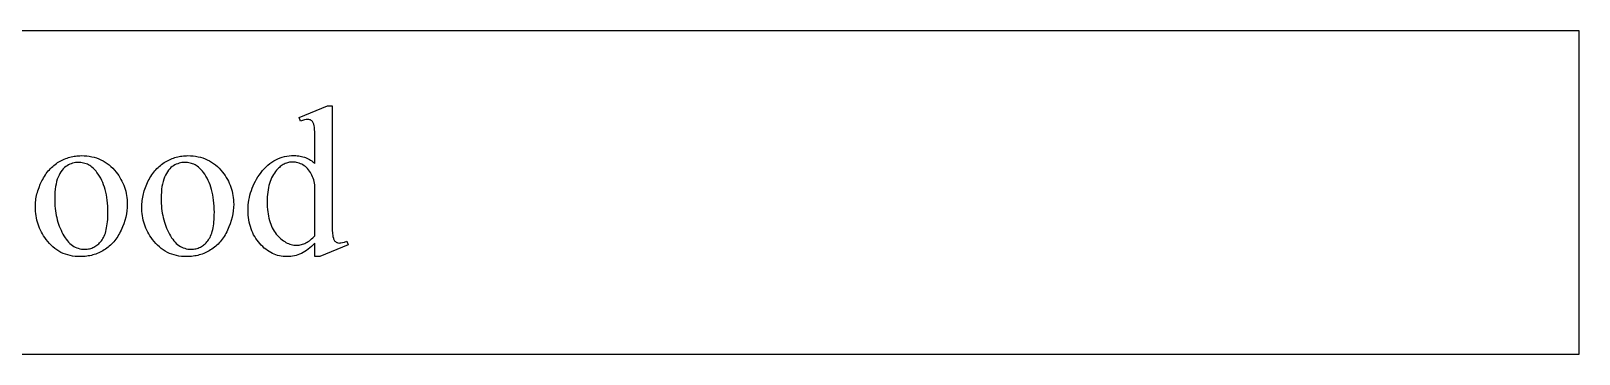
# Model space of a CAD drawing. Extents: x -4 to 204, y -54 to 64.
# Drawn here: x 59.9 to 69.49, y 50 to 52 of the extents above; entities that cross this region are included whole.
import ezdxf

# ---------------------------------------------------------------- set-up
doc = ezdxf.new("R2010")
doc.units = 0
doc.header["$MEASUREMENT"] = 0
doc.layers.add('LAYER_1', color=3, linetype='CONTINUOUS')

msp = doc.modelspace()

# ---------------------------------------------------------------- linework, layer by layer
at = {"layer": 'LAYER_1'}
for points in [[(51.17798, 50.00184), (69.49048, 50.00184), (69.49048, 52.00184), (51.17798, 52.00184)], [(61.66144, 50.68915), (61.65069, 50.67828), (61.63999, 50.66821), (61.62936, 50.65893), (61.61879, 50.65044), (61.60828, 50.64275), (61.59783, 50.63586), (61.58744, 50.62976), (61.5771, 50.62445), (61.5667, 50.61985), (61.5561, 50.61586), (61.5453, 50.61249), (61.53429, 50.60972), (61.52309, 50.60758), (61.51168, 50.60604), (61.50007, 50.60512), (61.48826, 50.60482), (61.47629, 50.60513), (61.4645, 50.60608), (61.45291, 50.60766), (61.44151, 50.60987), (61.4303, 50.61271), (61.41928, 50.61618), (61.40845, 50.62028), (61.39781, 50.62501), (61.38737, 50.63038), (61.37711, 50.63638), (61.36705, 50.643), (61.35717, 50.65026), (61.34749, 50.65815), (61.338, 50.66667), (61.3287, 50.67583), (61.31959, 50.68561), (61.31086, 50.69589), (61.30269, 50.70653), (61.29509, 50.71753), (61.28805, 50.72888), (61.28157, 50.7406), (61.27566, 50.75268), (61.2703, 50.76512), (61.26552, 50.77791), (61.26129, 50.79107), (61.25763, 50.80458), (61.25453, 50.81846), (61.252, 50.83269), (61.25003, 50.84729), (61.24862, 50.86224), (61.24777, 50.87755), (61.24749, 50.89323), (61.2478, 50.909), (61.24874, 50.9246), (61.2503, 50.94003), (61.25248, 50.95529), (61.25529, 50.97039), (61.25872, 50.98531), (61.26277, 51.00007), (61.26745, 51.01466), (61.27275, 51.02908), (61.27867, 51.04333), (61.28522, 51.05742), (61.29239, 51.07133), (61.30019, 51.08508), (61.30861, 51.09866), (61.31765, 51.11207), (61.32732, 51.12531), (61.33748, 51.13806), (61.34799, 51.14998), (61.35886, 51.16108), (61.37009, 51.17136), (61.38168, 51.18082), (61.39362, 51.18945), (61.40592, 51.19726), (61.41857, 51.20425), (61.43159, 51.21042), (61.44496, 51.21577), (61.45869, 51.22029), (61.47277, 51.22399), (61.48721, 51.22687), (61.50201, 51.22892), (61.51717, 51.23016), (61.53268, 51.23057), (61.54232, 51.23037), (61.55174, 51.22979), (61.56094, 51.22882), (61.56994, 51.22747), (61.57873, 51.22573), (61.5873, 51.2236), (61.59567, 51.22108), (61.60382, 51.21817), (61.61176, 51.21488), (61.61949, 51.2112), (61.62701, 51.20714), (61.63432, 51.20268), (61.64142, 51.19784), (61.6483, 51.19261), (61.65498, 51.187), (61.66144, 51.181), (61.66144, 51.28979), (61.66114, 51.33546), (61.66023, 51.37139), (61.65872, 51.39759), (61.65774, 51.40703), (61.65661, 51.41404), (61.65386, 51.42471), (61.65222, 51.42934), (61.65041, 51.43352), (61.64844, 51.43723), (61.64629, 51.44048), (61.64397, 51.44326), (61.64148, 51.44559), (61.63883, 51.44755), (61.63601, 51.44925), (61.63303, 51.45069), (61.62989, 51.45187), (61.62313, 51.45343), (61.61573, 51.45396), (61.60668, 51.45331), (61.59626, 51.45138), (61.58447, 51.44816), (61.57131, 51.44366), (61.56294, 51.46619), (61.73869, 51.53829), (61.76766, 51.53829), (61.76766, 50.85653), (61.76796, 50.80976), (61.76887, 50.77308), (61.77038, 50.74651), (61.77136, 50.73701), (61.77249, 50.73003), (61.77527, 50.71947), (61.77693, 50.71484), (61.77877, 50.71064), (61.78079, 50.70687), (61.78299, 50.70354), (61.78538, 50.70063), (61.78794, 50.69816), (61.79347, 50.69422), (61.79641, 50.69267), (61.79945, 50.6914), (61.8026, 50.69042), (61.80587, 50.68971), (61.81273, 50.68915), (61.81725, 50.68932), (61.82214, 50.68983), (61.83301, 50.69189), (61.84532, 50.69531), (61.85908, 50.7001), (61.86616, 50.67756), (61.69105, 50.60482), (61.66144, 50.60482)], [(60.21487, 51.22992), (60.2314, 51.22953), (60.24752, 51.22833), (60.26323, 51.22635), (60.27853, 51.22357), (60.29341, 51.21999), (60.30788, 51.21562), (60.32194, 51.21045), (60.33558, 51.20449), (60.34881, 51.19774), (60.36163, 51.19019), (60.37404, 51.18185), (60.38604, 51.17271), (60.39762, 51.16277), (60.40879, 51.15205), (60.41955, 51.14052), (60.42989, 51.12821), (60.43824, 51.11724), (60.44604, 51.10608), (60.4533, 51.09471), (60.46003, 51.08314), (60.46622, 51.07137), (60.47187, 51.0594), (60.47698, 51.04723), (60.48156, 51.03486), (60.48559, 51.02229), (60.48909, 51.00951), (60.49205, 50.99653), (60.49447, 50.98336), (60.49636, 50.96998), (60.4977, 50.9564), (60.49851, 50.94262), (60.49878, 50.92864), (60.49819, 50.90881), (60.4964, 50.88892), (60.49344, 50.86898), (60.48928, 50.84897), (60.48394, 50.8289), (60.47741, 50.80877), (60.4697, 50.78858), (60.4608, 50.76834), (60.45594, 50.75835), (60.45085, 50.74868), (60.44555, 50.73932), (60.44001, 50.73027), (60.43426, 50.72154), (60.42828, 50.71311), (60.42208, 50.705), (60.41565, 50.6972), (60.409, 50.68971), (60.40213, 50.68253), (60.39503, 50.67567), (60.38771, 50.66911), (60.38016, 50.66287), (60.37239, 50.65694), (60.3644, 50.65132), (60.35618, 50.64602), (60.34779, 50.64103), (60.33929, 50.63636), (60.33066, 50.63202), (60.32192, 50.62799), (60.31306, 50.62429), (60.30408, 50.62091), (60.29498, 50.61785), (60.28577, 50.61512), (60.27644, 50.6127), (60.26698, 50.61061), (60.25741, 50.60884), (60.24773, 50.60739), (60.23792, 50.60626), (60.22799, 50.60546), (60.21795, 50.60498), (60.20779, 50.60482), (60.19135, 50.60523), (60.17533, 50.60648), (60.15974, 50.60855), (60.14458, 50.61146), (60.12985, 50.61519), (60.11554, 50.61975), (60.10166, 50.62515), (60.08821, 50.63137), (60.07519, 50.63843), (60.06259, 50.64631), (60.05042, 50.65502), (60.03868, 50.66457), (60.02737, 50.67494), (60.01648, 50.68614), (60.00602, 50.69818), (59.99599, 50.71104), (59.98796, 50.72231), (59.98045, 50.73375), (59.97345, 50.74537), (59.96698, 50.75715), (59.96102, 50.7691), (59.95558, 50.78123), (59.95066, 50.79353), (59.94626, 50.806), (59.94237, 50.81864), (59.939, 50.83145), (59.93616, 50.84443), (59.93382, 50.85758), (59.93201, 50.8709), (59.93072, 50.8844), (59.92994, 50.89806), (59.92968, 50.9119), (59.92984, 50.92203), (59.93031, 50.93216), (59.93109, 50.94228), (59.93219, 50.9524), (59.93361, 50.9625), (59.93534, 50.9726), (59.93738, 50.98269), (59.93974, 50.99277), (59.94241, 51.00285), (59.9454, 51.01292), (59.95231, 51.03303), (59.96049, 51.05311), (59.96992, 51.07316), (59.97504, 51.08302), (59.98037, 51.09255), (59.9859, 51.10175), (59.99162, 51.11062), (59.99755, 51.11917), (60.00367, 51.12739), (60.00999, 51.13529), (60.01651, 51.14285), (60.02323, 51.15009), (60.03014, 51.15701), (60.03726, 51.16359), (60.04457, 51.16985), (60.05209, 51.17578), (60.0598, 51.18139), (60.06771, 51.18667), (60.07582, 51.19162), (60.09235, 51.2006), (60.10913, 51.20838), (60.11761, 51.21182), (60.12615, 51.21496), (60.13475, 51.2178), (60.14341, 51.22035), (60.15213, 51.22259), (60.16092, 51.22454), (60.16976, 51.22618), (60.17866, 51.22753), (60.18762, 51.22858), (60.19665, 51.22932), (60.20573, 51.22977)], [(60.8741, 51.22992), (60.89063, 51.22953), (60.90675, 51.22833), (60.92246, 51.22635), (60.93775, 51.22357), (60.95264, 51.21999), (60.96711, 51.21562), (60.98116, 51.21045), (60.99481, 51.20449), (61.00804, 51.19774), (61.02086, 51.19019), (61.03327, 51.18185), (61.04526, 51.17271), (61.05685, 51.16277), (61.06802, 51.15205), (61.07878, 51.14052), (61.08912, 51.12821), (61.09746, 51.11724), (61.10527, 51.10608), (61.11253, 51.09471), (61.11926, 51.08314), (61.12545, 51.07137), (61.1311, 51.0594), (61.13621, 51.04723), (61.14079, 51.03486), (61.14482, 51.02229), (61.14832, 51.00951), (61.15128, 50.99653), (61.1537, 50.98336), (61.15558, 50.96998), (61.15693, 50.9564), (61.15774, 50.94262), (61.15801, 50.92864), (61.15741, 50.90881), (61.15563, 50.88892), (61.15266, 50.86898), (61.14851, 50.84897), (61.14317, 50.8289), (61.13664, 50.80877), (61.12893, 50.78858), (61.12002, 50.76834), (61.11516, 50.75835), (61.11008, 50.74868), (61.10477, 50.73932), (61.09924, 50.73027), (61.09349, 50.72154), (61.08751, 50.71311), (61.0813, 50.705), (61.07488, 50.6972), (61.06823, 50.68971), (61.06135, 50.68253), (61.05426, 50.67567), (61.04693, 50.66911), (61.03939, 50.66287), (61.03162, 50.65694), (61.02363, 50.65132), (61.01541, 50.64602), (61.00702, 50.64103), (60.99852, 50.63636), (60.98989, 50.63202), (60.98115, 50.62799), (60.97229, 50.62429), (60.96331, 50.62091), (60.95421, 50.61785), (60.945, 50.61512), (60.93566, 50.6127), (60.92621, 50.61061), (60.91664, 50.60884), (60.90695, 50.60739), (60.89715, 50.60626), (60.88722, 50.60546), (60.87718, 50.60498), (60.86702, 50.60482), (60.85057, 50.60523), (60.83456, 50.60648), (60.81897, 50.60855), (60.80381, 50.61146), (60.78907, 50.61519), (60.77477, 50.61975), (60.76089, 50.62515), (60.74744, 50.63137), (60.73441, 50.63843), (60.72182, 50.64631), (60.70965, 50.65502), (60.69791, 50.66457), (60.68659, 50.67494), (60.67571, 50.68614), (60.66525, 50.69818), (60.65522, 50.71104), (60.64719, 50.72231), (60.63968, 50.73375), (60.63268, 50.74537), (60.62621, 50.75715), (60.62025, 50.7691), (60.61481, 50.78123), (60.60989, 50.79353), (60.60548, 50.806), (60.6016, 50.81864), (60.59823, 50.83145), (60.59538, 50.84443), (60.59305, 50.85758), (60.59124, 50.8709), (60.58994, 50.8844), (60.58917, 50.89806), (60.58891, 50.9119), (60.58906, 50.92203), (60.58954, 50.93216), (60.59032, 50.94228), (60.59142, 50.9524), (60.59284, 50.9625), (60.59457, 50.9726), (60.59661, 50.98269), (60.59897, 50.99277), (60.60164, 51.00285), (60.60462, 51.01292), (60.61154, 51.03303), (60.61971, 51.05311), (60.62914, 51.07316), (60.63427, 51.08302), (60.6396, 51.09255), (60.64513, 51.10175), (60.65085, 51.11062), (60.65677, 51.11917), (60.6629, 51.12739), (60.66922, 51.13529), (60.67574, 51.14285), (60.68245, 51.15009), (60.68937, 51.15701), (60.69649, 51.16359), (60.7038, 51.16985), (60.71131, 51.17578), (60.71903, 51.18139), (60.72694, 51.18667), (60.73504, 51.19162), (60.75158, 51.2006), (60.76836, 51.20838), (60.77684, 51.21182), (60.78538, 51.21496), (60.79398, 51.2178), (60.80264, 51.22035), (60.81136, 51.22259), (60.82014, 51.22454), (60.82899, 51.22618), (60.83789, 51.22753), (60.84685, 51.22858), (60.85587, 51.22932), (60.86496, 51.22977)], [(60.19492, 51.18808), (60.18638, 51.18776), (60.17784, 51.18681), (60.16928, 51.18523), (60.16072, 51.18301), (60.15214, 51.18016), (60.14355, 51.17667), (60.13496, 51.17255), (60.12635, 51.1678), (60.11795, 51.16225), (60.10996, 51.15575), (60.10238, 51.14829), (60.09521, 51.13988), (60.08846, 51.13051), (60.08211, 51.12018), (60.07618, 51.1089), (60.07067, 51.09666), (60.06569, 51.08349), (60.06137, 51.06942), (60.05772, 51.05444), (60.05473, 51.03856), (60.05241, 51.02177), (60.05075, 51.00408), (60.04975, 50.98548), (60.04942, 50.96597), (60.04962, 50.95002), (60.05022, 50.93434), (60.05122, 50.91894), (60.05262, 50.90381), (60.05442, 50.88896), (60.05662, 50.87439), (60.05922, 50.86009), (60.06222, 50.84607), (60.06562, 50.83233), (60.06941, 50.81886), (60.07361, 50.80567), (60.07821, 50.79276), (60.08321, 50.78012), (60.08861, 50.76776), (60.09441, 50.75568), (60.1006, 50.74387), (60.10713, 50.73257), (60.11391, 50.72199), (60.12094, 50.71215), (60.12822, 50.70303), (60.13577, 50.69465), (60.14356, 50.68699), (60.15161, 50.68006), (60.15991, 50.67386), (60.16847, 50.66839), (60.17728, 50.66365), (60.18634, 50.65964), (60.19566, 50.65636), (60.20523, 50.65381), (60.21506, 50.65198), (60.22514, 50.65089), (60.23547, 50.65052), (60.24319, 50.65073), (60.25074, 50.65133), (60.25812, 50.65233), (60.26533, 50.65374), (60.27237, 50.65555), (60.27923, 50.65777), (60.28592, 50.66038), (60.29245, 50.6634), (60.2988, 50.66682), (60.30498, 50.67064), (60.31099, 50.67487), (60.31683, 50.67949), (60.3225, 50.68452), (60.328, 50.68996), (60.33332, 50.69579), (60.33848, 50.70203), (60.34339, 50.70875), (60.34798, 50.71606), (60.35226, 50.72394), (60.35622, 50.7324), (60.35987, 50.74145), (60.36319, 50.75106), (60.3662, 50.76126), (60.3689, 50.77204), (60.37127, 50.78339), (60.37333, 50.79532), (60.37508, 50.80783), (60.3765, 50.82092), (60.37761, 50.83459), (60.3784, 50.84884), (60.37888, 50.86366), (60.37904, 50.87907), (60.37877, 50.89844), (60.37798, 50.91729), (60.37666, 50.93562), (60.37481, 50.95342), (60.37243, 50.9707), (60.36953, 50.98746), (60.3661, 51.0037), (60.36214, 51.01941), (60.35765, 51.0346), (60.35263, 51.04926), (60.34709, 51.06341), (60.34101, 51.07703), (60.33441, 51.09012), (60.32728, 51.1027), (60.31963, 51.11475), (60.31144, 51.12628), (60.30563, 51.13376), (60.29962, 51.14076), (60.29342, 51.14728), (60.28702, 51.15331), (60.28042, 51.15887), (60.27363, 51.16394), (60.26664, 51.16852), (60.25945, 51.17263), (60.25207, 51.17625), (60.2445, 51.17939), (60.23672, 51.18204), (60.22875, 51.18422), (60.22059, 51.18591), (60.21223, 51.18711), (60.20367, 51.18784)], [(60.85414, 51.18808), (60.84561, 51.18776), (60.83706, 51.18681), (60.82851, 51.18523), (60.81994, 51.18301), (60.81137, 51.18016), (60.80278, 51.17667), (60.79419, 51.17255), (60.78558, 51.1678), (60.77718, 51.16225), (60.76918, 51.15575), (60.76161, 51.14829), (60.75444, 51.13988), (60.74768, 51.13051), (60.74134, 51.12018), (60.73541, 51.1089), (60.72989, 51.09666), (60.72492, 51.08349), (60.7206, 51.06942), (60.71695, 51.05444), (60.71396, 51.03856), (60.71164, 51.02177), (60.70998, 51.00408), (60.70898, 50.98548), (60.70865, 50.96597), (60.70885, 50.95002), (60.70945, 50.93434), (60.71045, 50.91894), (60.71185, 50.90381), (60.71365, 50.88896), (60.71585, 50.87439), (60.71845, 50.86009), (60.72144, 50.84607), (60.72484, 50.83233), (60.72864, 50.81886), (60.73284, 50.80567), (60.73744, 50.79276), (60.74244, 50.78012), (60.74783, 50.76776), (60.75363, 50.75568), (60.75983, 50.74387), (60.76635, 50.73257), (60.77313, 50.72199), (60.78017, 50.71215), (60.78745, 50.70303), (60.79499, 50.69465), (60.80279, 50.68699), (60.81084, 50.68006), (60.81914, 50.67386), (60.82769, 50.66839), (60.8365, 50.66365), (60.84557, 50.65964), (60.85489, 50.65636), (60.86446, 50.65381), (60.87429, 50.65198), (60.88437, 50.65089), (60.8947, 50.65052), (60.90242, 50.65073), (60.90997, 50.65133), (60.91735, 50.65233), (60.92456, 50.65374), (60.93159, 50.65555), (60.93846, 50.65777), (60.94515, 50.66038), (60.95168, 50.6634), (60.95803, 50.66682), (60.96421, 50.67064), (60.97022, 50.67487), (60.97606, 50.67949), (60.98173, 50.68452), (60.98722, 50.68996), (60.99255, 50.69579), (60.99771, 50.70203), (61.00262, 50.70875), (61.00721, 50.71606), (61.01149, 50.72394), (61.01545, 50.7324), (61.01909, 50.74145), (61.02242, 50.75106), (61.02543, 50.76126), (61.02812, 50.77204), (61.0305, 50.78339), (61.03256, 50.79532), (61.0343, 50.80783), (61.03573, 50.82092), (61.03684, 50.83459), (61.03763, 50.84884), (61.03811, 50.86366), (61.03826, 50.87907), (61.038, 50.89844), (61.03721, 50.91729), (61.03589, 50.93562), (61.03404, 50.95342), (61.03166, 50.9707), (61.02876, 50.98746), (61.02533, 51.0037), (61.02136, 51.01941), (61.01688, 51.0346), (61.01186, 51.04926), (61.00631, 51.06341), (61.00024, 51.07703), (60.99364, 51.09012), (60.98651, 51.1027), (60.97885, 51.11475), (60.97067, 51.12628), (60.96486, 51.13376), (60.95885, 51.14076), (60.95264, 51.14728), (60.94624, 51.15331), (60.93965, 51.15887), (60.93286, 51.16394), (60.92587, 51.16852), (60.91868, 51.17263), (60.9113, 51.17625), (60.90372, 51.17939), (60.89595, 51.18204), (60.88798, 51.18422), (60.87982, 51.18591), (60.87145, 51.18711), (60.8629, 51.18784)], [(61.66144, 50.73422), (61.66144, 51.03808), (61.66023, 51.0489), (61.65854, 51.05948), (61.65637, 51.06982), (61.65371, 51.07992), (61.65058, 51.08978), (61.64695, 51.0994), (61.64285, 51.10877), (61.63826, 51.11791), (61.63324, 51.12664), (61.62782, 51.13483), (61.62201, 51.14246), (61.61581, 51.14953), (61.60922, 51.15606), (61.60223, 51.16203), (61.59485, 51.16744), (61.58708, 51.17231), (61.57914, 51.17661), (61.57125, 51.18033), (61.56341, 51.18349), (61.55562, 51.18607), (61.54788, 51.18807), (61.54019, 51.18951), (61.53255, 51.19037), (61.52496, 51.19065), (61.51793, 51.19045), (61.51099, 51.18986), (61.50414, 51.18886), (61.4974, 51.18747), (61.49075, 51.18569), (61.48419, 51.1835), (61.47773, 51.18092), (61.47136, 51.17794), (61.4651, 51.17456), (61.45892, 51.17079), (61.45284, 51.16661), (61.44686, 51.16205), (61.44097, 51.15708), (61.43518, 51.15171), (61.42949, 51.14595), (61.42389, 51.13979), (61.41679, 51.13118), (61.41016, 51.12209), (61.40398, 51.11251), (61.39826, 51.10246), (61.39299, 51.09191), (61.38819, 51.08089), (61.38384, 51.06938), (61.37995, 51.05739), (61.37652, 51.04492), (61.37354, 51.03196), (61.37102, 51.01852), (61.36896, 51.0046), (61.36736, 50.9902), (61.36622, 50.97531), (61.36553, 50.95994), (61.3653, 50.94409), (61.36552, 50.92807), (61.36619, 50.91253), (61.36729, 50.89746), (61.36884, 50.88287), (61.37083, 50.86875), (61.37327, 50.85511), (61.37615, 50.84194), (61.37947, 50.82925), (61.38323, 50.81704), (61.38743, 50.8053), (61.39208, 50.79403), (61.39717, 50.78324), (61.4027, 50.77293), (61.40868, 50.76309), (61.41509, 50.75373), (61.42195, 50.74484), (61.42909, 50.73646), (61.43632, 50.72862), (61.44365, 50.72132), (61.45109, 50.71456), (61.45862, 50.70834), (61.46625, 50.70267), (61.47399, 50.69753), (61.48183, 50.69293), (61.48976, 50.68888), (61.4978, 50.68536), (61.50594, 50.68239), (61.51418, 50.67996), (61.52251, 50.67806), (61.53095, 50.67671), (61.53949, 50.6759), (61.54813, 50.67563), (61.55544, 50.67586), (61.56272, 50.67655), (61.56997, 50.67769), (61.57719, 50.67929), (61.58437, 50.68135), (61.59153, 50.68387), (61.59866, 50.68684), (61.60575, 50.69028), (61.61282, 50.69417), (61.61986, 50.69852), (61.62686, 50.70332), (61.63384, 50.70858), (61.64078, 50.71431), (61.6477, 50.72048), (61.65458, 50.72712)]]:
    msp.add_lwpolyline(points, close=True, dxfattribs=at)

doc.saveas('drawing.dxf')
